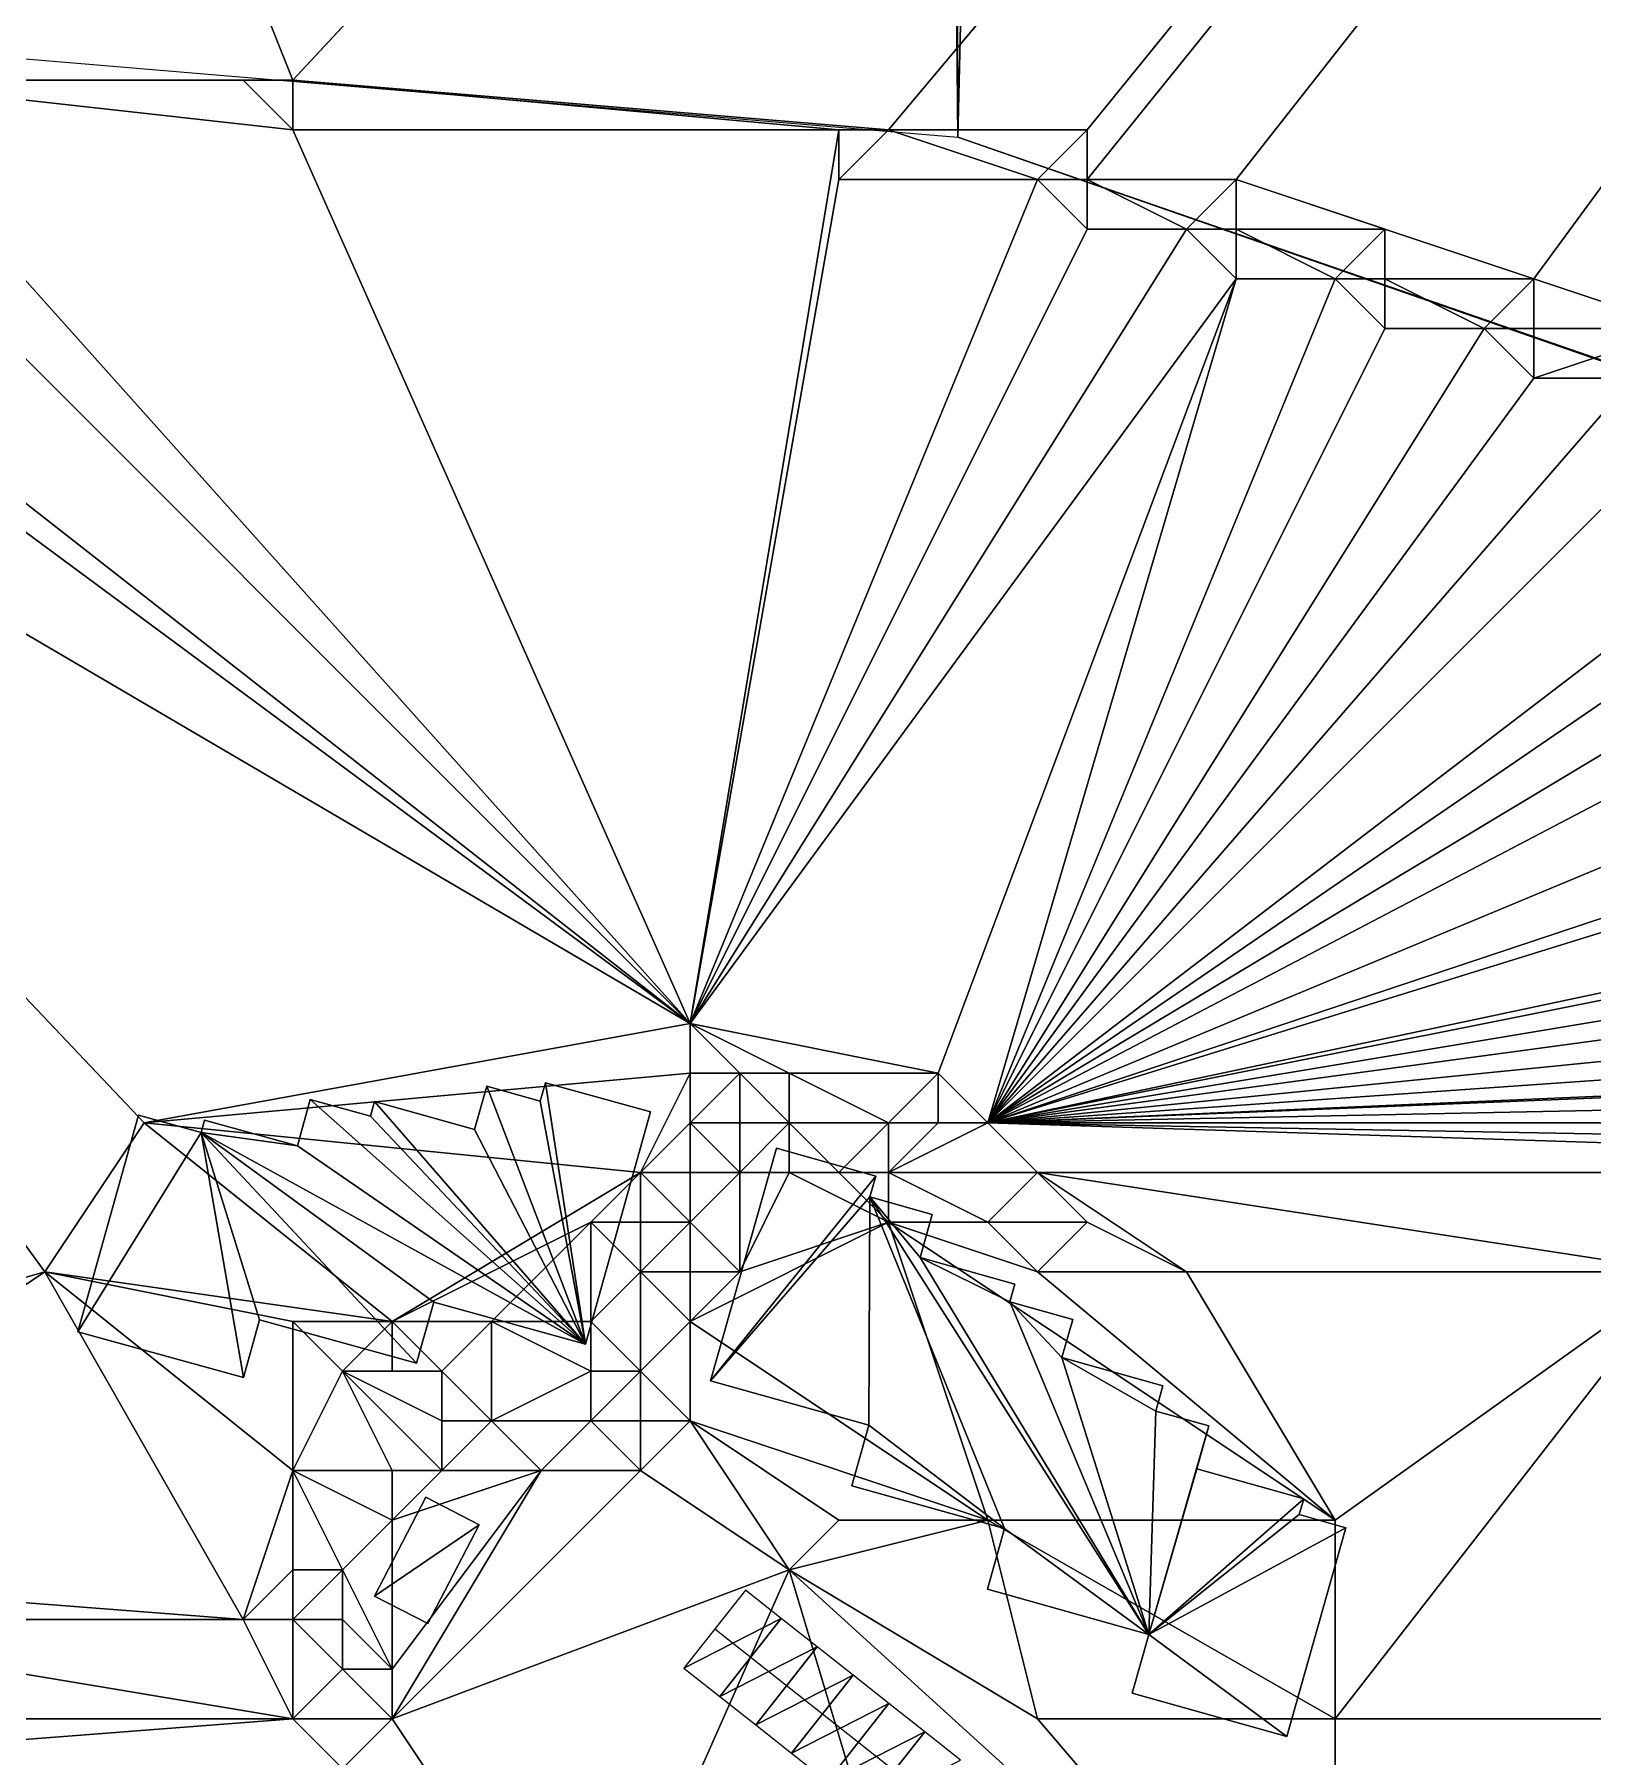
# Model space of a CAD drawing. Header units: metres. Extents: x -1103 to 901, y -902 to 905.
# Drawn here: x 443.6 to 506.4, y -687.5 to -618.2 of the extents above; entities that cross this region are included whole.
import ezdxf

# ---------------------------------------------------------------- set-up
doc = ezdxf.new("R2010")
doc.units = ezdxf.units.M
for name, color, linetype in [('OSM_BUILDING_FOOTPRINTS', 7, 'CONTINUOUS'), ('OSM_BUILDING_ROOFS', 1, 'CONTINUOUS'), ('OSM_BUILDING_WALLS', 8, 'CONTINUOUS'), ('OSM_ROAD_AXES', 2, 'CONTINUOUS'), ('OSM_ROAD_SURFACE', 9, 'CONTINUOUS'), ('OSM_TERRAIN', 3, 'CONTINUOUS'), ('OSM_WATER_OUTLINES', 4, 'CONTINUOUS'), ('OSM_WATER_SURFACE', 5, 'CONTINUOUS')]:
    doc.layers.add(name, color=color, linetype=linetype)

msp = doc.modelspace()

# ---------------------------------------------------------------- linework, layer by layer
at = {"layer": 'OSM_BUILDING_FOOTPRINTS'}
for points in [[(450.433, -661.894, 3.336), (450.301, -662.38, 3.336), (447.781, -661.684, 3.336), (445.327, -670.409, 3.336), (452.003, -672.256, 3.336), (452.655, -669.934, 3.336), (458.978, -671.681, 3.336), (459.674, -669.215, 3.336), (465.787, -670.907, 3.336), (468.407, -661.551, 3.336), (464.173, -660.379, 3.336), (463.963, -661.12, 3.336), (461.808, -660.523, 3.336), (461.321, -662.259, 3.336), (457.287, -661.142, 3.336), (457.121, -661.728, 3.336), (454.7, -661.053, 3.336), (454.181, -662.922, 3.336), (450.433, -661.894, 3.336)], [(470.827, -672.389, 6.958), (477.205, -674.17, 6.958), (476.52, -676.614, 6.958), (482.677, -678.339, 6.958), (481.991, -680.783, 6.958), (488.491, -682.608, 6.958), (487.816, -684.963, 6.958), (494.04, -686.711, 6.958), (496.427, -678.306, 6.958), (494.548, -677.775, 6.958), (494.725, -677.133, 6.958), (490.414, -675.928, 6.958), (490.901, -674.203, 6.958), (488.767, -673.606, 6.958), (489.055, -672.588, 6.958), (484.976, -671.449, 6.958), (485.418, -669.912, 6.958), (482.887, -669.204, 6.958), (483.086, -668.496, 6.958), (479.272, -667.424, 6.958), (479.759, -665.687, 6.958), (477.238, -664.979, 6.958), (477.482, -664.139, 6.958), (473.48, -663.022, 6.958), (470.827, -672.389, 6.958)], [(459.354, -677.078, 8.028), (461.509, -678.184, 8.028), (459.431, -682.165, 8.028), (457.287, -681.059, 8.028), (459.354, -677.078, 8.028)]]:
    msp.add_polyline3d(points, close=True, dxfattribs=at)
at = {"layer": 'OSM_BUILDING_ROOFS'}
for points in [[(465.787, -670.907, 13.336), (461.808, -660.523, 13.336), (461.321, -662.259, 13.336)], [(465.787, -670.907, 13.336), (463.963, -661.12, 13.336), (461.808, -660.523, 13.336)], [(465.787, -670.907, 13.336), (464.173, -660.379, 13.336), (463.963, -661.12, 13.336)], [(465.787, -670.907, 13.336), (468.407, -661.551, 13.336), (464.173, -660.379, 13.336)], [(465.787, -670.907, 13.336), (454.7, -661.053, 13.336), (454.181, -662.922, 13.336)], [(465.787, -670.907, 13.336), (457.121, -661.728, 13.336), (454.7, -661.053, 13.336)], [(465.787, -670.907, 13.336), (457.287, -661.142, 13.336), (457.121, -661.728, 13.336)], [(465.787, -670.907, 13.336), (461.321, -662.259, 13.336), (457.287, -661.142, 13.336)], [(450.301, -662.38, 13.336), (447.781, -661.684, 13.336), (445.327, -670.409, 13.336)], [(454.181, -662.922, 13.336), (450.433, -661.894, 13.336), (450.301, -662.38, 13.336)], [(450.301, -662.38, 13.336), (445.327, -670.409, 13.336), (452.003, -672.256, 13.336)], [(450.301, -662.38, 13.336), (452.003, -672.256, 13.336), (452.655, -669.934, 13.336)], [(450.301, -662.38, 13.336), (452.655, -669.934, 13.336), (458.978, -671.681, 13.336)], [(450.301, -662.38, 13.336), (458.978, -671.681, 13.336), (459.674, -669.215, 13.336)], [(450.301, -662.38, 13.336), (459.674, -669.215, 13.336), (465.787, -670.907, 13.336)], [(465.787, -670.907, 13.336), (454.181, -662.922, 13.336), (450.301, -662.38, 13.336)], [(477.482, -664.139, 16.958), (473.48, -663.022, 16.958), (470.827, -672.389, 16.958)], [(477.238, -664.979, 16.958), (477.482, -664.139, 16.958), (470.827, -672.389, 16.958)], [(477.238, -664.979, 16.958), (470.827, -672.389, 16.958), (477.205, -674.17, 16.958)], [(477.238, -664.979, 16.958), (477.205, -674.17, 16.958), (482.677, -678.339, 16.958)], [(479.272, -667.424, 16.958), (479.759, -665.687, 16.958), (477.238, -664.979, 16.958)], [(477.238, -664.979, 16.958), (482.677, -678.339, 16.958), (488.491, -682.608, 16.958)], [(488.491, -682.608, 16.958), (479.272, -667.424, 16.958), (477.238, -664.979, 16.958)], [(482.887, -669.204, 16.958), (483.086, -668.496, 16.958), (479.272, -667.424, 16.958)], [(488.491, -682.608, 16.958), (482.887, -669.204, 16.958), (479.272, -667.424, 16.958)], [(484.976, -671.449, 16.958), (485.418, -669.912, 16.958), (482.887, -669.204, 16.958)], [(488.491, -682.608, 16.958), (484.976, -671.449, 16.958), (482.887, -669.204, 16.958)], [(488.767, -673.606, 16.958), (489.055, -672.588, 16.958), (484.976, -671.449, 16.958)], [(488.491, -682.608, 16.958), (488.767, -673.606, 16.958), (484.976, -671.449, 16.958)], [(488.491, -682.608, 16.958), (490.901, -674.203, 16.958), (488.767, -673.606, 16.958)], [(477.205, -674.17, 16.958), (476.52, -676.614, 16.958), (482.677, -678.339, 16.958)], [(488.491, -682.608, 16.958), (490.414, -675.928, 16.958), (490.901, -674.203, 16.958)], [(488.491, -682.608, 16.958), (494.725, -677.133, 16.958), (490.414, -675.928, 16.958)], [(461.509, -678.184, 18.028), (459.354, -677.078, 18.028), (457.287, -681.059, 18.028)], [(488.491, -682.608, 16.958), (494.548, -677.775, 16.958), (494.725, -677.133, 16.958)], [(461.509, -678.184, 18.028), (457.287, -681.059, 18.028), (459.431, -682.165, 18.028)], [(488.491, -682.608, 16.958), (496.427, -678.306, 16.958), (494.548, -677.775, 16.958)], [(488.491, -682.608, 16.958), (494.04, -686.711, 16.958), (496.427, -678.306, 16.958)], [(482.677, -678.339, 16.958), (481.991, -680.783, 16.958), (488.491, -682.608, 16.958)], [(488.491, -682.608, 16.958), (487.816, -684.963, 16.958), (494.04, -686.711, 16.958)]]:
    msp.add_3dface(points, dxfattribs=at)
at = {"layer": 'OSM_BUILDING_WALLS'}
for points in [[(461.808, -660.523, 3.336), (461.321, -662.259, 3.336), (461.321, -662.259, 13.336)], [(461.808, -660.523, 3.336), (461.321, -662.259, 13.336), (461.808, -660.523, 13.336)], [(463.963, -661.12, 3.336), (461.808, -660.523, 3.336), (461.808, -660.523, 13.336)], [(463.963, -661.12, 3.336), (461.808, -660.523, 13.336), (463.963, -661.12, 13.336)], [(464.173, -660.379, 3.336), (463.963, -661.12, 3.336), (463.963, -661.12, 13.336)], [(464.173, -660.379, 3.336), (463.963, -661.12, 13.336), (464.173, -660.379, 13.336)], [(468.407, -661.551, 3.336), (464.173, -660.379, 3.336), (464.173, -660.379, 13.336)], [(468.407, -661.551, 3.336), (464.173, -660.379, 13.336), (468.407, -661.551, 13.336)], [(454.7, -661.053, 3.336), (454.181, -662.922, 3.336), (454.181, -662.922, 13.336)], [(454.7, -661.053, 3.336), (454.181, -662.922, 13.336), (454.7, -661.053, 13.336)], [(457.121, -661.728, 3.336), (454.7, -661.053, 3.336), (454.7, -661.053, 13.336)], [(457.121, -661.728, 3.336), (454.7, -661.053, 13.336), (457.121, -661.728, 13.336)], [(457.287, -661.142, 3.336), (457.121, -661.728, 3.336), (457.121, -661.728, 13.336)], [(457.287, -661.142, 3.336), (457.121, -661.728, 13.336), (457.287, -661.142, 13.336)], [(461.321, -662.259, 3.336), (457.287, -661.142, 3.336), (457.287, -661.142, 13.336)], [(461.321, -662.259, 3.336), (457.287, -661.142, 13.336), (461.321, -662.259, 13.336)], [(465.787, -670.907, 3.336), (468.407, -661.551, 3.336), (468.407, -661.551, 13.336)], [(465.787, -670.907, 3.336), (468.407, -661.551, 13.336), (465.787, -670.907, 13.336)], [(447.781, -661.684, 3.336), (445.327, -670.409, 3.336), (445.327, -670.409, 13.336)], [(447.781, -661.684, 3.336), (445.327, -670.409, 13.336), (447.781, -661.684, 13.336)], [(450.301, -662.38, 3.336), (447.781, -661.684, 3.336), (447.781, -661.684, 13.336)], [(450.301, -662.38, 3.336), (447.781, -661.684, 13.336), (450.301, -662.38, 13.336)], [(450.433, -661.894, 3.336), (450.301, -662.38, 3.336), (450.301, -662.38, 13.336)], [(450.433, -661.894, 3.336), (450.301, -662.38, 13.336), (450.433, -661.894, 13.336)], [(454.181, -662.922, 3.336), (450.433, -661.894, 3.336), (450.433, -661.894, 13.336)], [(454.181, -662.922, 3.336), (450.433, -661.894, 13.336), (454.181, -662.922, 13.336)], [(473.48, -663.022, 6.958), (470.827, -672.389, 6.958), (470.827, -672.389, 16.958)], [(473.48, -663.022, 6.958), (470.827, -672.389, 16.958), (473.48, -663.022, 16.958)], [(477.482, -664.139, 6.958), (473.48, -663.022, 6.958), (473.48, -663.022, 16.958)], [(477.482, -664.139, 6.958), (473.48, -663.022, 16.958), (477.482, -664.139, 16.958)], [(477.238, -664.979, 6.958), (477.482, -664.139, 6.958), (477.482, -664.139, 16.958)], [(477.238, -664.979, 6.958), (477.482, -664.139, 16.958), (477.238, -664.979, 16.958)], [(479.759, -665.687, 6.958), (477.238, -664.979, 6.958), (477.238, -664.979, 16.958)], [(479.759, -665.687, 6.958), (477.238, -664.979, 16.958), (479.759, -665.687, 16.958)], [(479.272, -667.424, 6.958), (479.759, -665.687, 6.958), (479.759, -665.687, 16.958)], [(479.272, -667.424, 6.958), (479.759, -665.687, 16.958), (479.272, -667.424, 16.958)], [(483.086, -668.496, 6.958), (479.272, -667.424, 6.958), (479.272, -667.424, 16.958)], [(483.086, -668.496, 6.958), (479.272, -667.424, 16.958), (483.086, -668.496, 16.958)], [(482.887, -669.204, 6.958), (483.086, -668.496, 6.958), (483.086, -668.496, 16.958)], [(482.887, -669.204, 6.958), (483.086, -668.496, 16.958), (482.887, -669.204, 16.958)], [(458.978, -671.681, 3.336), (459.674, -669.215, 3.336), (459.674, -669.215, 13.336)], [(458.978, -671.681, 3.336), (459.674, -669.215, 13.336), (458.978, -671.681, 13.336)], [(459.674, -669.215, 3.336), (465.787, -670.907, 3.336), (465.787, -670.907, 13.336)], [(459.674, -669.215, 3.336), (465.787, -670.907, 13.336), (459.674, -669.215, 13.336)], [(485.418, -669.912, 6.958), (482.887, -669.204, 6.958), (482.887, -669.204, 16.958)], [(485.418, -669.912, 6.958), (482.887, -669.204, 16.958), (485.418, -669.912, 16.958)], [(452.003, -672.256, 3.336), (452.655, -669.934, 3.336), (452.655, -669.934, 13.336)], [(452.003, -672.256, 3.336), (452.655, -669.934, 13.336), (452.003, -672.256, 13.336)], [(452.655, -669.934, 3.336), (458.978, -671.681, 3.336), (458.978, -671.681, 13.336)], [(452.655, -669.934, 3.336), (458.978, -671.681, 13.336), (452.655, -669.934, 13.336)], [(484.976, -671.449, 6.958), (485.418, -669.912, 6.958), (485.418, -669.912, 16.958)], [(484.976, -671.449, 6.958), (485.418, -669.912, 16.958), (484.976, -671.449, 16.958)], [(445.327, -670.409, 3.336), (452.003, -672.256, 3.336), (452.003, -672.256, 13.336)], [(445.327, -670.409, 3.336), (452.003, -672.256, 13.336), (445.327, -670.409, 13.336)], [(489.055, -672.588, 6.958), (484.976, -671.449, 6.958), (484.976, -671.449, 16.958)], [(489.055, -672.588, 6.958), (484.976, -671.449, 16.958), (489.055, -672.588, 16.958)], [(470.827, -672.389, 6.958), (477.205, -674.17, 6.958), (477.205, -674.17, 16.958)], [(470.827, -672.389, 6.958), (477.205, -674.17, 16.958), (470.827, -672.389, 16.958)], [(488.767, -673.606, 6.958), (489.055, -672.588, 6.958), (489.055, -672.588, 16.958)], [(488.767, -673.606, 6.958), (489.055, -672.588, 16.958), (488.767, -673.606, 16.958)], [(490.901, -674.203, 6.958), (488.767, -673.606, 6.958), (488.767, -673.606, 16.958)], [(490.901, -674.203, 6.958), (488.767, -673.606, 16.958), (490.901, -674.203, 16.958)], [(477.205, -674.17, 6.958), (476.52, -676.614, 6.958), (476.52, -676.614, 16.958)], [(477.205, -674.17, 6.958), (476.52, -676.614, 16.958), (477.205, -674.17, 16.958)], [(490.414, -675.928, 6.958), (490.901, -674.203, 6.958), (490.901, -674.203, 16.958)], [(490.414, -675.928, 6.958), (490.901, -674.203, 16.958), (490.414, -675.928, 16.958)], [(494.725, -677.133, 6.958), (490.414, -675.928, 6.958), (490.414, -675.928, 16.958)], [(494.725, -677.133, 6.958), (490.414, -675.928, 16.958), (494.725, -677.133, 16.958)], [(476.52, -676.614, 6.958), (482.677, -678.339, 6.958), (482.677, -678.339, 16.958)], [(476.52, -676.614, 6.958), (482.677, -678.339, 16.958), (476.52, -676.614, 16.958)], [(459.354, -677.078, 8.028), (457.287, -681.059, 8.028), (457.287, -681.059, 18.028)], [(459.354, -677.078, 8.028), (457.287, -681.059, 18.028), (459.354, -677.078, 18.028)], [(461.509, -678.184, 8.028), (459.354, -677.078, 8.028), (459.354, -677.078, 18.028)], [(461.509, -678.184, 8.028), (459.354, -677.078, 18.028), (461.509, -678.184, 18.028)], [(494.548, -677.775, 6.958), (494.725, -677.133, 6.958), (494.725, -677.133, 16.958)], [(494.548, -677.775, 6.958), (494.725, -677.133, 16.958), (494.548, -677.775, 16.958)], [(459.431, -682.165, 8.028), (461.509, -678.184, 8.028), (461.509, -678.184, 18.028)], [(459.431, -682.165, 8.028), (461.509, -678.184, 18.028), (459.431, -682.165, 18.028)], [(494.04, -686.711, 6.958), (496.427, -678.306, 6.958), (496.427, -678.306, 16.958)], [(494.04, -686.711, 6.958), (496.427, -678.306, 16.958), (494.04, -686.711, 16.958)], [(496.427, -678.306, 6.958), (494.548, -677.775, 6.958), (494.548, -677.775, 16.958)], [(496.427, -678.306, 6.958), (494.548, -677.775, 16.958), (496.427, -678.306, 16.958)], [(482.677, -678.339, 6.958), (481.991, -680.783, 6.958), (481.991, -680.783, 16.958)], [(482.677, -678.339, 6.958), (481.991, -680.783, 16.958), (482.677, -678.339, 16.958)], [(457.287, -681.059, 8.028), (459.431, -682.165, 8.028), (459.431, -682.165, 18.028)], [(457.287, -681.059, 8.028), (459.431, -682.165, 18.028), (457.287, -681.059, 18.028)], [(481.991, -680.783, 6.958), (488.491, -682.608, 6.958), (488.491, -682.608, 16.958)], [(481.991, -680.783, 6.958), (488.491, -682.608, 16.958), (481.991, -680.783, 16.958)], [(488.491, -682.608, 6.958), (487.816, -684.963, 6.958), (487.816, -684.963, 16.958)], [(488.491, -682.608, 6.958), (487.816, -684.963, 16.958), (488.491, -682.608, 16.958)], [(487.816, -684.963, 6.958), (494.04, -686.711, 6.958), (494.04, -686.711, 16.958)], [(487.816, -684.963, 6.958), (494.04, -686.711, 16.958), (487.816, -684.963, 16.958)]]:
    msp.add_3dface(points, dxfattribs=at)
at = {"layer": 'OSM_ROAD_AXES'}
msp.add_polyline3d([(582.489, -806.823, 11.927), (591.509, -760.143, 11.973), (592.847, -747.768, 11.849), (593.588, -737.163, 11.898), (592.106, -732.452, 11.932), (588.105, -727.453, 11.909), (581.44, -723.903, 11.585), (566.009, -718.76, 10.577), (551.783, -715.077, 9.425), (537.259, -710.952, 8.827), (516.058, -704.328, 8.294), (498.616, -699.263, 9.123), (491.751, -696.675, 9.503), (482.555, -691.51, 10.085), (470.993, -682.386, 10.831)], dxfattribs=at)
at = {"layer": 'OSM_ROAD_SURFACE'}
for points in [[(473.677, -681.957, 10.823), (472.232, -680.816, 10.848), (469.754, -683.956, 10.913)], [(473.677, -681.957, 10.823), (469.754, -683.956, 10.913), (471.199, -685.097, 10.928)], [(475.122, -683.097, 10.701), (473.677, -681.957, 10.823), (471.199, -685.097, 10.928)], [(475.122, -683.097, 10.701), (471.199, -685.097, 10.928), (472.645, -686.237, 10.84)], [(476.568, -684.238, 10.602), (475.122, -683.097, 10.701), (472.645, -686.237, 10.84)], [(476.568, -684.238, 10.602), (472.645, -686.237, 10.84), (474.09, -687.378, 10.712)], [(478.013, -685.378, 10.503), (476.568, -684.238, 10.602), (474.09, -687.378, 10.712)], [(478.013, -685.378, 10.503), (474.09, -687.378, 10.712), (475.535, -688.518, 10.585)], [(479.458, -686.519, 10.404), (478.013, -685.378, 10.503), (475.535, -688.518, 10.585)], [(479.458, -686.519, 10.404), (475.535, -688.518, 10.585), (476.98, -689.659, 10.459)], [(480.903, -687.659, 10.305), (479.458, -686.519, 10.404), (476.98, -689.659, 10.459)]]:
    msp.add_3dface(points, dxfattribs=at)
at = {"layer": 'OSM_TERRAIN'}
for points in [[(434, -620), (454, -620), (284, -194)], [(720, -334), (284, -194), (454, -620)], [(478, -622), (720, -334), (454, -620)], [(486, -622), (720, -334), (478, -622)], [(486, -624), (720, -334), (486, -622)], [(486, -624), (492, -624), (720, -334)], [(492, -624), (504, -628), (720, -334)], [(510, -630), (720, -334), (504, -628)], [(434, -622, 3.433), (470, -658, 5.071), (436, -620, 3.346)], [(436, -620, 3.346), (454, -620), (434, -620)], [(470, -658, 5.071), (454, -622, 3.412), (436, -620, 3.346)], [(454, -622, 3.412), (452, -620, 3.326), (436, -620, 3.346)], [(436, -620, 3.346), (452, -620, 3.326), (454, -620)], [(454, -622, 3.412), (454, -620), (452, -620, 3.326)], [(454, -622, 3.412), (476, -622, 3.336), (454, -620)], [(476, -622, 3.336), (478, -622), (454, -620)], [(424, -624, 3.507), (470, -658, 5.071), (424, -622, 3.422)], [(470, -658, 5.071), (434, -622, 3.433), (424, -622, 3.422)], [(470, -658, 5.071), (476, -622, 3.336), (454, -622, 3.412)], [(470, -658, 5.071), (476, -624, 3.428), (476, -622, 3.336)], [(476, -624, 3.428), (478, -622), (476, -622, 3.336)], [(476, -624, 3.428), (484, -624, 3.393), (478, -622)], [(484, -624, 3.393), (486, -622), (478, -622)], [(484, -624, 3.393), (486, -624), (486, -622)], [(416, -676, 5.621), (444, -668, 5.431), (412, -624, 3.47)], [(444, -668, 5.431), (448, -662, 5.374), (412, -624, 3.47)], [(448, -662, 5.374), (470, -658, 5.071), (412, -624, 3.47)], [(412, -624, 3.47), (470, -658, 5.071), (424, -624, 3.507)], [(470, -658, 5.071), (484, -624, 3.393), (476, -624, 3.428)], [(470, -658, 5.071), (486, -626, 3.477), (484, -624, 3.393)], [(486, -626, 3.477), (486, -624), (484, -624, 3.393)], [(486, -626, 3.477), (490, -626, 3.459), (486, -624)], [(490, -626, 3.459), (492, -624), (486, -624)], [(490, -626, 3.459), (492, -626), (492, -624)], [(492, -626), (498, -626), (492, -624)], [(498, -626), (504, -628), (492, -624)], [(470, -658, 5.071), (492, -628, 3.545), (490, -626, 3.459)], [(490, -626, 3.459), (486, -626, 3.477), (470, -658, 5.071)], [(492, -628, 3.545), (492, -626), (490, -626, 3.459)], [(492, -628, 3.545), (496, -628, 3.526), (492, -626)], [(496, -628, 3.526), (498, -626), (492, -626)], [(496, -628, 3.526), (498, -628), (498, -626)], [(498, -628), (504, -628), (498, -626)], [(480, -660, 5.147), (492, -628, 3.545), (470, -658, 5.071)], [(480, -660, 5.147), (482, -662, 5.243), (492, -628, 3.545)], [(482, -662, 5.243), (496, -628, 3.526), (492, -628, 3.545)], [(482, -662, 5.243), (498, -630, 3.61), (496, -628, 3.526)], [(498, -630, 3.61), (498, -628), (496, -628, 3.526)], [(498, -630, 3.61), (502, -630, 3.59), (498, -628)], [(502, -630, 3.59), (504, -628), (498, -628)], [(502, -630, 3.59), (504, -630), (504, -628)], [(504, -630), (510, -630), (504, -628)], [(482, -662, 5.243), (502, -630, 3.59), (498, -630, 3.61)], [(482, -662, 5.243), (504, -632, 3.678), (502, -630, 3.59)], [(504, -632, 3.678), (504, -630), (502, -630, 3.59)], [(504, -632, 3.678), (508, -632, 3.658), (510, -630)], [(504, -632, 3.678), (510, -630), (504, -630)], [(482, -662, 5.243), (508, -632, 3.658), (504, -632, 3.678)], [(482, -662, 5.243), (510, -634, 3.746), (508, -632, 3.658)], [(482, -662, 5.243), (516, -636, 3.819), (510, -634, 3.746)], [(516, -636, 3.819), (482, -662, 5.243), (520, -636, 3.799)], [(482, -662, 5.243), (522, -638, 3.89), (520, -636, 3.799)], [(482, -662, 5.243), (524, -640, 3.982), (522, -638, 3.89)], [(530, -642, 4.056), (524, -640, 3.982), (482, -662, 5.243)], [(482, -662, 5.243), (536, -644, 4.134), (530, -642, 4.056)], [(540, -644, 4.118), (482, -662, 5.243), (548, -648, 4.293)], [(482, -662, 5.243), (540, -644, 4.118), (536, -644, 4.134)], [(548, -648, 4.293), (482, -662, 5.243), (552, -648, 4.28)], [(482, -662, 5.243), (554, -650, 4.377), (552, -648, 4.28)], [(482, -662, 5.243), (556, -652, 4.475), (554, -650, 4.377)], [(482, -662, 5.243), (562, -654, 4.56), (556, -652, 4.475)], [(482, -662, 5.243), (568, -656, 4.646), (562, -654, 4.56)], [(482, -662, 5.243), (574, -658, 4.734), (568, -656, 4.646)], [(470, -660, 5.255), (470, -658, 5.071), (448, -662, 5.374)], [(470, -660, 5.255), (472, -660, 5.903), (470, -658, 5.071)], [(472, -660, 5.903), (474, -660, 6.246), (470, -658, 5.071)], [(474, -660, 6.246), (480, -660, 5.147), (470, -658, 5.071)], [(482, -662, 5.243), (580, -658, 4.719), (574, -658, 4.734)], [(482, -662, 5.243), (580, -660, 4.825), (580, -658, 4.719)], [(468, -664, 5.422), (470, -660, 5.255), (448, -662, 5.374)], [(468, -664, 5.422), (470, -662, 5.745), (470, -660, 5.255)], [(470, -662, 5.745), (472, -662, 7.776), (472, -660, 5.903)], [(470, -662, 5.745), (472, -660, 5.903), (470, -660, 5.255)], [(472, -662, 7.776), (474, -662, 8.542), (472, -660, 5.903)], [(474, -662, 8.542), (474, -660, 6.246), (472, -660, 5.903)], [(474, -662, 8.542), (478, -662, 7.309), (474, -660, 6.246)], [(478, -662, 7.309), (480, -660, 5.147), (474, -660, 6.246)], [(478, -662, 7.309), (480, -662, 6.043), (480, -660, 5.147)], [(480, -662, 6.043), (482, -662, 5.243), (480, -660, 5.147)], [(482, -662, 5.243), (586, -662, 4.917), (580, -660, 4.825)], [(444, -668, 5.431), (458, -670, 5.374), (448, -662, 5.374)], [(458, -670, 5.374), (468, -664, 5.422), (448, -662, 5.374)], [(468, -664, 5.422), (470, -664, 6.697), (470, -662, 5.745)], [(470, -664, 6.697), (472, -664, 8.744), (470, -662, 5.745)], [(472, -664, 8.744), (472, -662, 7.776), (470, -662, 5.745)], [(472, -664, 8.744), (474, -664, 9.828), (474, -662, 8.542)], [(472, -664, 8.744), (474, -662, 8.542), (472, -662, 7.776)], [(474, -664, 9.828), (476, -664, 9.828), (474, -662, 8.542)], [(476, -664, 9.828), (478, -662, 7.309), (474, -662, 8.542)], [(476, -664, 9.828), (478, -664, 9.323), (478, -662, 7.309)], [(478, -664, 9.323), (480, -662, 6.043), (478, -662, 7.309)], [(478, -664, 9.323), (482, -662, 5.243), (480, -662, 6.043)], [(478, -664, 9.323), (484, -664, 6.009), (482, -662, 5.243)], [(484, -664, 6.009), (544, -664, 5.656), (482, -662, 5.243)], [(544, -664, 5.656), (592, -664, 5.473), (482, -662, 5.243)], [(592, -664, 5.473), (586, -662, 4.917), (482, -662, 5.243)], [(458, -670, 5.374), (466, -666, 5.374), (468, -664, 5.422)], [(466, -666, 5.374), (468, -666, 5.928), (468, -664, 5.422)], [(468, -666, 5.928), (470, -666, 8.19), (468, -664, 5.422)], [(470, -666, 8.19), (470, -664, 6.697), (468, -664, 5.422)], [(472, -668, 9.832), (472, -664, 8.744), (470, -666, 8.19)], [(470, -666, 8.19), (472, -664, 8.744), (470, -664, 6.697)], [(472, -668, 9.832), (474, -664, 9.828), (472, -664, 8.744)], [(472, -668, 9.832), (478, -666, 9.828), (474, -664, 9.828)], [(474, -664, 9.828), (478, -666, 9.828), (476, -664, 9.828)], [(478, -666, 9.828), (478, -664, 9.323), (476, -664, 9.828)], [(478, -666, 9.828), (482, -666, 8.831), (478, -664, 9.323)], [(482, -666, 8.831), (484, -664, 6.009), (478, -664, 9.323)], [(482, -666, 8.831), (486, -666, 7.892), (484, -664, 6.009)], [(486, -666, 7.892), (490, -668, 9.38), (484, -664, 6.009)], [(490, -668, 9.38), (510, -668, 9.021), (484, -664, 6.009)], [(510, -668, 9.021), (544, -664, 5.656), (484, -664, 6.009)], [(462, -670, 5.539), (466, -666, 5.374), (458, -670, 5.374)], [(462, -670, 5.539), (466, -670, 5.374), (466, -666, 5.374)], [(466, -670, 5.374), (468, -668, 7.024), (466, -666, 5.374)], [(468, -668, 7.024), (468, -666, 5.928), (466, -666, 5.374)], [(468, -668, 7.024), (470, -668, 9.533), (470, -666, 8.19)], [(468, -668, 7.024), (470, -666, 8.19), (468, -666, 5.928)], [(482, -678, 9.828), (478, -666, 9.828), (470, -670, 9.88)], [(470, -670, 9.88), (478, -666, 9.828), (472, -668, 9.832)], [(470, -668, 9.533), (472, -668, 9.832), (470, -666, 8.19)], [(496, -678, 9.818), (478, -666, 9.828), (482, -678, 9.828)], [(478, -666, 9.828), (496, -678, 9.818), (484, -668, 9.793)], [(478, -666, 9.828), (484, -668, 9.793), (482, -666, 8.831)], [(484, -668, 9.793), (486, -666, 7.892), (482, -666, 8.831)], [(484, -668, 9.793), (490, -668, 9.38), (486, -666, 7.892)], [(416, -676, 5.621), (426, -680, 6.074), (444, -668, 5.431)], [(426, -680, 6.074), (452, -682, 6.147), (444, -668, 5.431)], [(452, -682, 6.147), (454, -676, 5.938), (444, -668, 5.431)], [(454, -676, 5.938), (454, -670, 5.374), (444, -668, 5.431)], [(444, -668, 5.431), (454, -670, 5.374), (458, -670, 5.374)], [(466, -670, 5.374), (468, -672, 8.821), (468, -668, 7.024)], [(468, -672, 8.821), (470, -670, 9.88), (468, -668, 7.024)], [(470, -670, 9.88), (470, -668, 9.533), (468, -668, 7.024)], [(470, -670, 9.88), (472, -668, 9.832), (470, -668, 9.533)], [(484, -668, 9.793), (496, -678, 9.818), (490, -668, 9.38)], [(496, -678, 9.818), (510, -668, 9.021), (490, -668, 9.38)], [(496, -686, 9.846), (516, -686, 8.933), (510, -668, 9.021)], [(496, -686, 9.846), (510, -668, 9.021), (496, -678, 9.818)], [(454, -676, 5.938), (456, -672, 6.013), (454, -670, 5.374)], [(456, -672, 6.013), (458, -670, 5.374), (454, -670, 5.374)], [(456, -672, 6.013), (458, -672, 5.979), (458, -670, 5.374)], [(458, -672, 5.979), (460, -672, 6.694), (458, -670, 5.374)], [(460, -672, 6.694), (462, -670, 5.539), (458, -670, 5.374)], [(462, -674, 10.173), (462, -670, 5.539), (460, -672, 6.694)], [(462, -674, 10.173), (466, -672, 6.747), (462, -670, 5.539)], [(466, -672, 6.747), (466, -670, 5.374), (462, -670, 5.539)], [(466, -672, 6.747), (468, -672, 8.821), (466, -670, 5.374)], [(468, -672, 8.821), (470, -674, 10.092), (470, -670, 9.88)], [(470, -674, 10.092), (482, -678, 9.828), (470, -670, 9.88)], [(454, -676, 5.938), (458, -676, 10.134), (456, -672, 6.013)], [(458, -676, 10.134), (460, -676, 10.406), (456, -672, 6.013)], [(460, -676, 10.406), (460, -674, 8.948), (456, -672, 6.013)], [(456, -672, 6.013), (460, -674, 8.948), (460, -672, 6.694)], [(456, -672, 6.013), (460, -672, 6.694), (458, -672, 5.979)], [(460, -674, 8.948), (462, -674, 10.173), (460, -672, 6.694)], [(462, -674, 10.173), (466, -674, 9.278), (466, -672, 6.747)], [(466, -674, 9.278), (468, -674, 10.1), (468, -672, 8.821)], [(466, -674, 9.278), (468, -672, 8.821), (466, -672, 6.747)], [(468, -674, 10.1), (470, -674, 10.092), (468, -672, 8.821)], [(460, -676, 10.406), (464, -676, 10.489), (462, -674, 10.173)], [(460, -676, 10.406), (462, -674, 10.173), (460, -674, 8.948)], [(464, -676, 10.489), (466, -674, 9.278), (462, -674, 10.173)], [(464, -676, 10.489), (468, -676, 10.517), (466, -674, 9.278)], [(468, -676, 10.517), (468, -674, 10.1), (466, -674, 9.278)], [(474, -680, 10.777), (470, -674, 10.092), (468, -676, 10.517)], [(468, -676, 10.517), (470, -674, 10.092), (468, -674, 10.1)], [(474, -680, 10.777), (476, -678, 10.106), (470, -674, 10.092)], [(476, -678, 10.106), (482, -678, 9.828), (470, -674, 10.092)], [(452, -682, 6.147), (454, -680, 6.698), (454, -676, 5.938)], [(454, -680, 6.698), (456, -680, 9.43), (454, -676, 5.938)], [(456, -680, 9.43), (458, -678, 10.276), (454, -676, 5.938)], [(458, -678, 10.276), (458, -676, 10.134), (454, -676, 5.938)], [(458, -686, 10.943), (474, -680, 10.777), (468, -676, 10.517)], [(458, -684, 10.462), (464, -676, 10.489), (458, -678, 10.276)], [(458, -684, 10.462), (458, -686, 10.943), (464, -676, 10.489)], [(458, -678, 10.276), (460, -676, 10.406), (458, -676, 10.134)], [(458, -678, 10.276), (464, -676, 10.489), (460, -676, 10.406)], [(458, -686, 10.943), (468, -676, 10.517), (464, -676, 10.489)], [(458, -684, 10.462), (458, -678, 10.276), (456, -680, 9.43)], [(474, -680, 10.777), (484, -686, 10.494), (482, -678, 9.828)], [(474, -680, 10.777), (482, -678, 9.828), (476, -678, 10.106)], [(496, -686, 9.846), (482, -678, 9.828), (484, -686, 10.494)], [(482, -678, 9.828), (496, -686, 9.846), (496, -678, 9.818)], [(452, -682, 6.147), (426, -680, 6.074), (430, -682, 5.998)], [(454, -682, 6.812), (454, -680, 6.698), (452, -682, 6.147)], [(454, -682, 6.812), (456, -682, 9.489), (456, -680, 9.43)], [(454, -682, 6.812), (456, -680, 9.43), (454, -680, 6.698)], [(456, -682, 9.489), (458, -684, 10.462), (456, -680, 9.43)], [(466, -698, 11.127), (474, -680, 10.777), (458, -686, 10.943)], [(466, -698, 11.127), (480, -700, 10.024), (474, -680, 10.777)], [(480, -700, 10.024), (496, -700, 9.213), (474, -680, 10.777)], [(496, -700, 9.213), (484, -686, 10.494), (474, -680, 10.777)], [(428, -686, 11.39), (454, -686, 10.395), (430, -682, 5.998)], [(430, -682, 5.998), (454, -686, 10.395), (452, -682, 6.147)], [(454, -686, 10.395), (454, -682, 6.812), (452, -682, 6.147)], [(454, -686, 10.395), (456, -684, 9.59), (454, -682, 6.812)], [(456, -684, 9.59), (456, -682, 9.489), (454, -682, 6.812)], [(456, -684, 9.59), (458, -684, 10.462), (456, -682, 9.489)], [(454, -686, 10.395), (458, -686, 10.943), (456, -684, 9.59)], [(458, -686, 10.943), (458, -684, 10.462), (456, -684, 9.59)], [(428, -688, 12.463), (454, -686, 10.395), (428, -686, 11.39)], [(428, -688, 12.463), (456, -688, 11.231), (454, -686, 10.395)], [(456, -688, 11.231), (458, -686, 10.943), (454, -686, 10.395)], [(466, -698, 11.127), (458, -686, 10.943), (456, -688, 11.231)], [(496, -700, 9.213), (496, -686, 9.846), (484, -686, 10.494)], [(496, -700, 9.213), (516, -700, 8.249), (516, -686, 8.933)], [(496, -700, 9.213), (516, -686, 8.933), (496, -686, 9.846)]]:
    msp.add_3dface(points, dxfattribs=at)
at = {"layer": 'OSM_WATER_OUTLINES'}
msp.add_polyline3d([(440.607, -618.918, 1), (480.787, -622.303, 1), (522.735, -636.879, 1), (568.386, -654.109, 1), (617.309, -669.57, 1), (646.656, -683.273, 1), (678.535, -683.859, 1), (716.04, -686.514, 1), (733.98, -684.159, 1), (833.893, -667.074, 1), (894.08, -643.077, 1), (900, -638.452, 1), (900, 33.017, 1)], dxfattribs=at)
at = {"layer": 'OSM_WATER_SURFACE'}
for points in [[(476.481, -23.237, 1), (-626.574, -520.152, 1), (-605.846, -699.142, 1)], [(476.481, -23.237, 1), (-605.846, -699.142, 1), (-601.502, -736.599, 1)], [(476.481, -23.237, 1), (-601.502, -736.599, 1), (-581.526, -893.835, 1)], [(476.481, -23.237, 1), (-581.526, -893.835, 1), (-573.741, -900, 1)], [(476.481, -23.237, 1), (-573.741, -900, 1), (232.335, -618.32, 1)], [(476.481, -23.237, 1), (232.335, -618.32, 1), (289.25, -622.6, 1)], [(475.851, -29.939, 1), (476.481, -23.237, 1), (289.25, -622.6, 1)], [(475.851, -29.939, 1), (289.25, -622.6, 1), (440.607, -618.918, 1)], [(475.851, -29.939, 1), (440.607, -618.918, 1), (480.787, -622.303, 1)], [(480.787, -622.303, 1), (478.714, -37.592, 1), (475.851, -29.939, 1)], [(480.787, -622.303, 1), (480.306, -38.808, 1), (478.714, -37.592, 1)], [(480.787, -622.303, 1), (494.864, -44.88, 1), (480.306, -38.808, 1)], [(480.787, -622.303, 1), (495.317, -47.39, 1), (494.864, -44.88, 1)], [(480.787, -622.303, 1), (617.309, -669.57, 1), (495.317, -47.39, 1)], [(617.309, -669.57, 1), (497.174, -51.581, 1), (495.317, -47.39, 1)], [(617.309, -669.57, 1), (499.76, -54.899, 1), (497.174, -51.581, 1)], [(617.309, -669.57, 1), (502.579, -57.697, 1), (499.76, -54.899, 1)], [(617.309, -669.57, 1), (506.58, -61.524, 1), (502.579, -57.697, 1)], [(480.787, -622.303, 1), (522.735, -636.879, 1), (617.309, -669.57, 1)]]:
    msp.add_3dface(points, dxfattribs=at)

doc.saveas('drawing.dxf')
